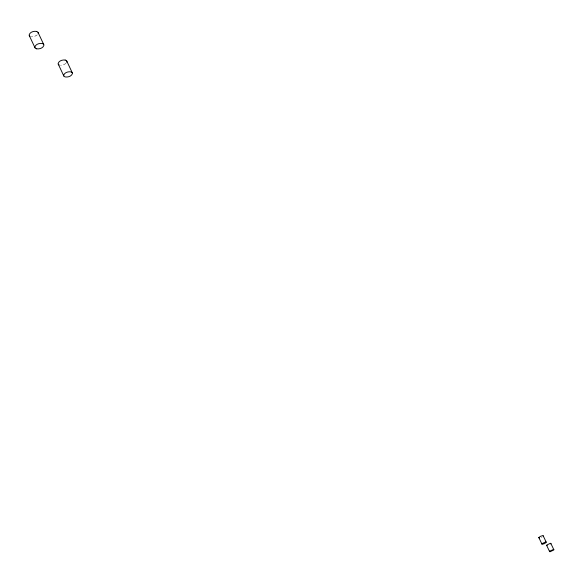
<?xml version="1.0" encoding="UTF-8"?>
<svg xmlns="http://www.w3.org/2000/svg" width="583" height="583" viewBox="0 0 583 583"><rect width="100%" height="100%" fill="white"/><g stroke="black" fill="none" stroke-linecap="round" stroke-linejoin="round"><path stroke-width="0.44" stroke-dasharray="2.92 2.19" d="M37.312 34.878L34.463 36.489L31.358 36.795M65.996 63.379L63.634 64.8L60.617 65.296M541.95 537.111L541.388 537.395"/><path stroke-width="0.87" d="M38.179 33.464L38.216 33.187A30.017 6.471 -25 0 0 36.386 31.395M66.768 62.294L66.899 61.754A29.186 6.122 -25.1 0 0 65.165 60.064M538.947 537.453L540.536 536.273L542.686 535.653A15.406 1.705 -25.5 0 1 543.152 536.134M550.687 543.961L550.833 543.764A15.18 1.662 -25.5 0 0 550.359 543.305L546.686 545.076A15.187 1.662 -25.5 0 0 547.16 545.535M539.581 537.92L539.428 537.927A15.406 1.705 -25.5 0 1 538.962 537.453M65.187 60.056C62.563 59.67 58.941 60.698 58.132 63.496A29.194 6.129 -25.2 0 0 59.233 64.99M36.656 48.819C39.345 49.234 43.098 48.178 43.9 45.285A30.025 6.413 -25 0 0 42.085 43.506C39.396 43.069 35.629 44.148 34.842 47.048A30.032 6.42 -25.1 0 0 36.678 48.812M36.401 31.387C33.712 30.95 29.922 32.014 29.15 34.929A30.025 6.479 -25.1 0 0 30.046 36.372M550.869 543.473L553.828 549.674M543.196 535.828L546.198 542.117M546.65 545.375L549.609 551.576M538.918 537.752L541.92 544.048M66.761 61.062L72.299 72.831M58.278 64.196L63.817 75.979M38.055 32.459L43.747 44.556M29.31 35.665L35.002 47.77M63.715 75.025L63.678 75.287A29.201 6.07 -25.2 0 0 65.405 76.956C68.014 77.342 71.6 76.293 72.438 73.524A29.194 6.063 -25.1 0 0 70.718 71.847C68.131 71.461 64.808 72.467 63.715 75.025M542.015 543.655L541.95 543.75A15.413 1.691 -25.5 0 0 542.438 544.216L544.58 543.596L546.162 542.416A15.406 1.691 -25.5 0 0 545.681 541.957L542.015 543.655M549.703 551.19L549.645 551.285A15.187 1.64 -25.5 0 0 550.119 551.737L553.792 549.966A15.187 1.64 -25.5 0 0 553.318 549.514L549.703 551.19"/></g></svg>
